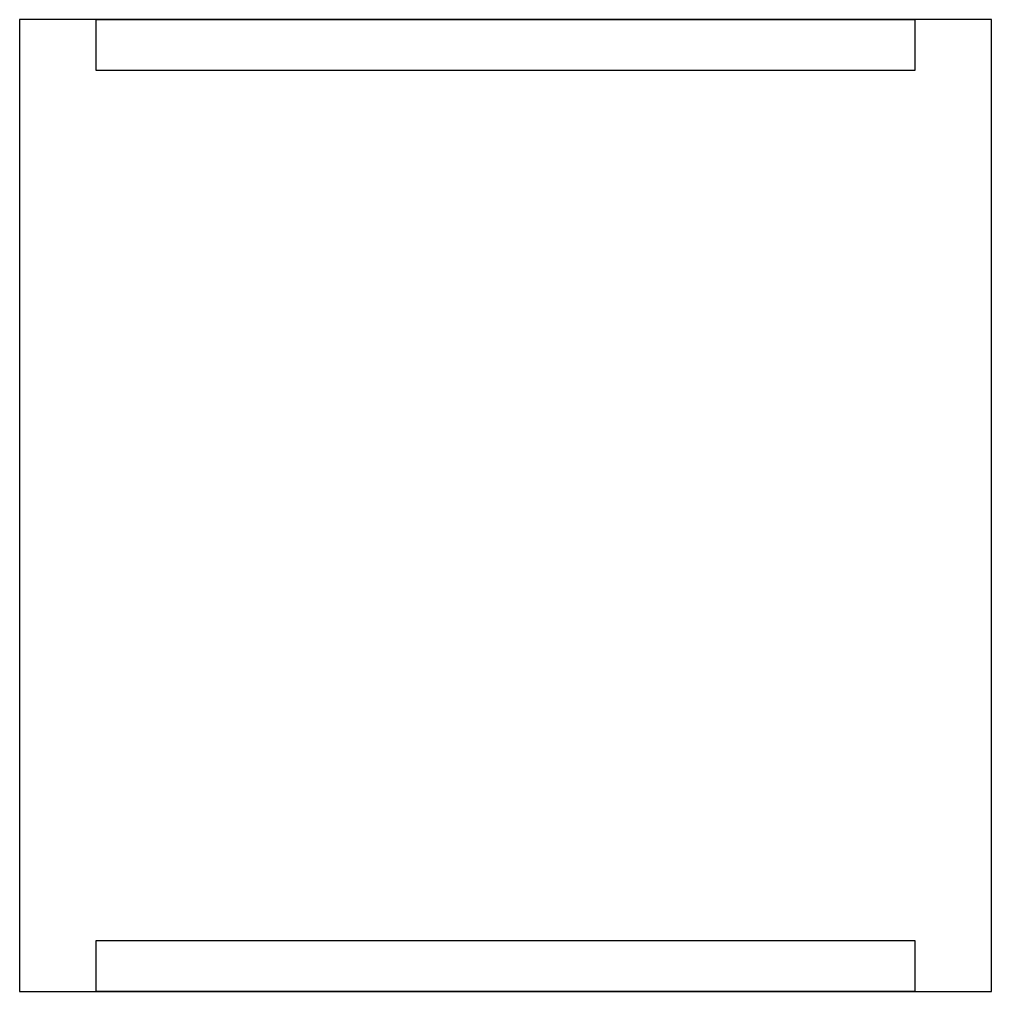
# Model space of a CAD drawing. Header units: millimetres. Extents: x -2.85 to 2.85, y -2.85 to 2.85.
import ezdxf

# ---------------------------------------------------------------- set-up
doc = ezdxf.new("R2010")
doc.units = ezdxf.units.MM
for name, color, linetype in [('BOARD_OUTLINE', 7, 'Continuous'), ('L2_GND_BOARD', 3, 'Continuous'), ('L2_GND_SLOT', 3, 'Continuous')]:
    doc.layers.add(name, color=color, linetype=linetype)

msp = doc.modelspace()

# ---------------------------------------------------------------- linework, layer by layer
at = {"layer": 'BOARD_OUTLINE'}
msp.add_lwpolyline([(2.85, -2.85), (2.85, 2.85), (-2.85, 2.85), (-2.85, -2.85)], close=True, dxfattribs=at)
at = {"layer": 'L2_GND_BOARD'}
msp.add_lwpolyline([(2.85, -2.85), (2.85, 2.85), (-2.85, 2.85), (-2.85, -2.85)], close=True, dxfattribs=at)
at = {"layer": 'L2_GND_SLOT'}
for points in [[(2.4, 2.55), (-2.4, 2.55), (-2.4, 2.85), (2.4, 2.85)], [(-2.4, -2.55), (2.4, -2.55), (2.4, -2.85), (-2.4, -2.85)]]:
    msp.add_lwpolyline(points, close=True, dxfattribs=at)

doc.saveas('drawing.dxf')
